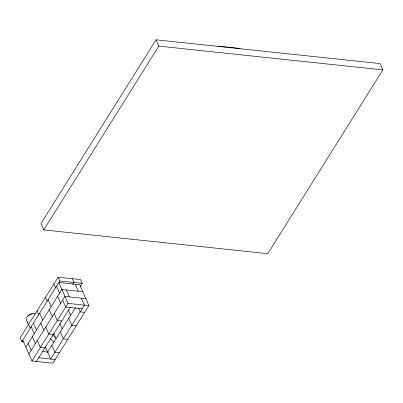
<?xml version="1.0" encoding="UTF-8"?>
<svg xmlns="http://www.w3.org/2000/svg" width="403" height="403" viewBox="0 0 403 403"><rect width="100%" height="100%" fill="white"/><g stroke="black" fill="none" stroke-linecap="round" stroke-linejoin="round"><path stroke-width="0.6" d="M156.037 39.806L40.975 223.574L43.756 229.901L267.788 253.668L382.85 69.9L380.074 63.573L156.037 39.806L158.817 46.133L43.756 229.901M80.242 286.468L82.192 283.359L80.524 279.561L58.118 277.183L20.15 337.83L21.817 341.628L24.205 341.88M21.817 341.628L59.785 280.982L58.118 277.183M25.832 347.054L61.886 289.475L82.791 291.691M28.885 354.015L64.938 296.437L85.849 298.653M72.676 284.558L73.976 282.488L72.308 278.69M31.943 360.977L67.996 303.394L58.828 282.513L79.739 284.73L88.907 305.615L52.853 363.194L31.943 360.977L22.775 340.097M36.421 361.451L70.172 307.544M47.589 352.131L75.527 307.509M217.645 46.078L240.047 48.456M158.817 46.133L382.85 69.9M59.785 280.982L82.192 283.359M67.996 303.394L88.907 305.615M82.121 308.814L65.694 307.071L62.636 300.109M84.685 312.35L80.207 311.877L78.56 308.129M61.735 321.025L57.256 320.546L54.198 313.584M76.248 325.831L71.769 325.352L68.712 318.39M53.297 334.5L48.818 334.022L45.761 327.065M67.81 339.306L63.331 338.827L60.274 331.87M44.859 347.975L40.381 347.502L37.323 340.54M59.372 352.781L54.894 352.308L51.836 345.346M42.36 351.527L48.446 352.172M38.723 357.778L55.156 359.521M52.662 334.928L56.057 338.606L53.705 333.251M50.36 338.606L53.755 342.283M75.255 284.256L78.313 291.218M81.366 298.18L84.423 305.136L50.672 359.043L45.267 346.731M66.364 289.948L69.422 296.91M68.278 309.978L70.631 315.327M56.526 286.19L59.584 293.147M53.901 283.924L55.569 287.722M57.664 296.21L60.722 303.172M59.84 323.453L62.193 328.808M48.088 299.666L51.146 306.628M45.463 297.399L47.131 301.197M49.226 309.69L52.284 316.647M39.65 313.141L42.708 320.103M37.026 310.874L38.693 314.672M40.789 323.166L43.846 330.128M33.514 322.944L36.572 329.906M31.212 326.616L34.27 333.578M27.48 321.745L27.983 322.899M28.588 324.355L30.255 328.148M28.422 324.773L26.402 320.173A5.879 3.667 -23.7 0 1 28.689 315.171A5.879 3.667 -23.7 0 1 35.464 313.866M32.351 336.641L35.409 343.603M28.134 343.381L31.187 350.343M27.827 316.194A5.526 3.446 -23.7 0 1 31.001 314.244M31.459 314.103A5.526 3.446 -23.7 0 1 32.371 313.897"/></g></svg>
